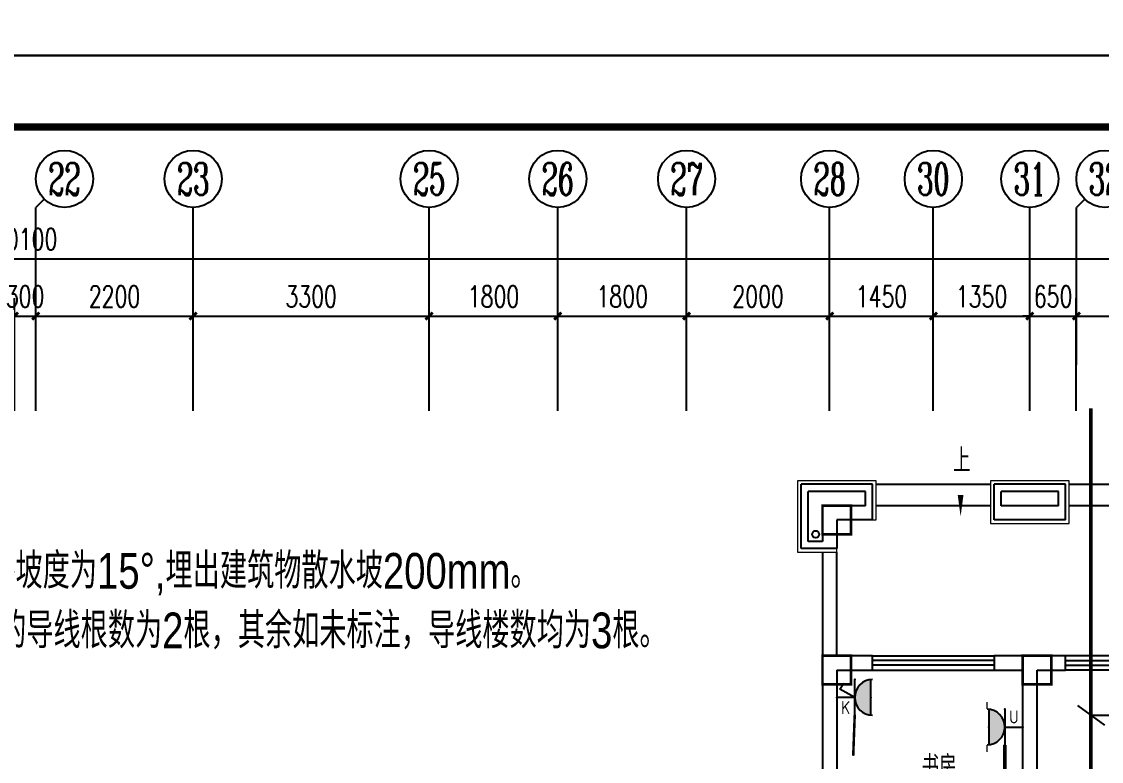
# Model space of a CAD drawing. Extents: x -993182 to -819982, y 169304 to 600104.
# Drawn here: x -954348 to -939248, y 412025 to 422378 of the extents above; entities that cross this region are included whole.
import ezdxf
from ezdxf.enums import TextEntityAlignment as Align

# ---------------------------------------------------------------- set-up
doc = ezdxf.new("R2010")
doc.units = 0
doc.header["$LTSCALE"] = 1000
doc.header["$MEASUREMENT"] = 0
for name, color, linetype in [('AXIS', 3, 'Continuous'), ('AXIS_TEXT', 7, 'Continuous'), ('DIM_SYMB', 3, 'Continuous'), ('EQUIP-插座', 3, 'Continuous'), ('PUB_TEXT', 7, 'Continuous'), ('PUB_TITLE', 146, 'Continuous'), ('RAIL', 163, 'Continuous'), ('WALL', 4, 'Continuous'), ('WINDOW', 2, 'Continuous'), ('WIRE-动力控制', 5, 'TG_C'), ('WIRE-动力母线', 6, 'Continuous'), ('WIRE-插座', 5, 'Continuous'), ('面层', 215, 'Continuous')]:
    doc.layers.add(name, color=color, linetype=linetype)
doc.layers.add('投影线', color=150, linetype='Continuous', lineweight=18)
doc.styles.add('_TCH_AXIS', font='COMPLEX', dxfattribs={"bigfont": 'GBCBIG'})
doc.styles.add('_TCH_DIM', font='SIMPLEX', dxfattribs={"bigfont": 'GBCBIG'})
doc.styles.add('_TCH_DIM_T3', font='SIMPLEX', dxfattribs={"width": 0.705882, "bigfont": 'GBCBIG'})
doc.styles.add('_TCH_LABEL', font='COMPLEX', dxfattribs={"bigfont": 'GBCBIG'})
doc.styles.add('_TEL_ATTDEF', font='GBENOR', dxfattribs={"width": 0.8, "height": 3, "bigfont": 'GBCBIG'})
doc.styles.add('COMPLEX', font='COMPLEX')
doc.styles.get("Standard").update_dxf_attribs({"font": 'gbenor.shx', "bigfont": 'gbcbig.shx'})
doc.styles.add('TG_LINETYPE', font='ICED', dxfattribs={"width": 0.8, "height": 2, "bigfont": 'BZHZ'})
doc.styles.add('电-ele', font='ICED.shx', dxfattribs={"width": 0.8, "bigfont": 'BZHZ.shx'})
doc.linetypes.add('TG_C', pattern='A,2,-0.4,["C",TG_LINETYPE,S=0.1,R=0,X=-0.27,Y=-0.15],0', length=2.4)
doc.dimstyles.new('_TCH_ARCH&&100', dxfattribs={"dimtxt": 297.5, "dimasz": 100, "dimexe": 250, "dimexo": 300, "dimgap": 126.25, "dimtad": 1, "dimdec": 0, "dimzin": 0, "dimdsep": 46, "dimtxsty": '_TCH_DIM_T3', "dimblk": 'ARCHTICK', "dimcen": 0.09, "dimclrt": 7, "dimazin": 2, "dimtfac": 1, "dimtdec": 0, "dimtix": 1, "dimtmove": 2, "dimatfit": 3, "dimfxl": 0, "dimtolj": 1, "dimtzin": 0, "dimarcsym": 0})

# ---------------------------------------------------------------- blocks, each defined once
blk = doc.blocks.new('q1')
at = {"color": 3, "const_width": 35}
for points in [[(-481693, -318318), (-481693, -318718), (-481293, -318718), (-481293, -318318)], [(-481693, -320418), (-481693, -320818), (-481293, -320818), (-481293, -320418)], [(-478893, -320418), (-478893, -320818), (-478493, -320818), (-478493, -320418)]]:
    blk.add_lwpolyline(points, close=True, dxfattribs=at)
blk = doc.blocks.new('$WINLIB2D$00000001')
at = {"color": 0}
for points in [[(-0.5, 0.5), (-0.5, -0.5)], [(-0.5, 0.5), (0.5, 0.5)], [(0.5, -0.5), (0.5, 0.5)], [(0.5, 0.1667), (-0.5, 0.1667)], [(0.5, -0.1667), (-0.5, -0.1667)], [(-0.5, -0.5), (0.5, -0.5)]]:
    blk.add_lwpolyline(points, dxfattribs=at)
blk = doc.blocks.new('$TCHSYS$WIN2D')
for p, q in [((-0.5, 0.5), (0.5, 0.5)), ((-0.5, 0.5), (-0.5, -0.5)), ((0.5, 0.5), (0.5, -0.5)), ((0.5, 0.167), (-0.5, 0.167)), ((0.5, -0.167), (-0.5, -0.167)), ((-0.5, -0.5), (0.5, -0.5))]:
    blk.add_line(p, q)
blk = doc.blocks.new('_AXISO')
blk.add_circle((0, 0), 0.5)
at = {"layer": 'AXIS_TEXT', "style": 'COMPLEX', "width": 1.041667}
blk.add_attdef('A', text='', height=0.56, dxfattribs=at).set_placement((-0.25, -0.28), (0.25, -0.28), align=Align.FIT)
blk = doc.blocks.new('_ArchTick')
at = {"color": 0, "linetype": 'ByBlock', "const_width": 0.4}
blk.add_lwpolyline([(-0.5, -0.5), (0.5, 0.5)], dxfattribs=at)
blk = doc.blocks.new('*D620')
at = {"layer": 'AXIS', "color": 0, "lineweight": -2}
for p, q in [((-345509, -327388), (-345509, -325012)), ((-285409, -327388), (-285409, -325012)), ((-345509, -325262), (-285409, -325262))]:
    blk.add_line(p, q, dxfattribs=at)
at = {"layer": 'Defpoints', "color": 0}
for p in [(-285409, -325262), (-345509, -327688), (-285409, -327688)]:
    blk.add_point(p, dxfattribs=at)
at = {"layer": 'AXIS', "color": 0, "lineweight": -2, "xscale": 100, "yscale": 100, "zscale": 100, "rotation": 180}
blk.add_blockref('_ArchTick', (-345509, -325262), dxfattribs=at)
at = {"layer": 'AXIS', "color": 0, "lineweight": -2, "xscale": 100, "yscale": 100, "zscale": 100}
blk.add_blockref('_ArchTick', (-285409, -325262), dxfattribs=at)
at = {"layer": 'AXIS', "color": 7, "insert": (-315459, -324987), "char_height": 297.5, "attachment_point": 5, "style": '_TCH_DIM_T3'}
blk.add_mtext('\\A1;60100', dxfattribs=at)
blk = doc.blocks.new('*D637')
at = {"layer": 'AXIS', "color": 0, "lineweight": -2}
for p, q in [((-315609, -327388), (-315609, -325812)), ((-315309, -327388), (-315309, -325812)), ((-315609, -326062), (-315709, -326062)), ((-315609, -326062), (-315309, -326062)), ((-315309, -326062), (-315209, -326062))]:
    blk.add_line(p, q, dxfattribs=at)
at = {"layer": 'Defpoints', "color": 0}
for p in [(-315309, -326062), (-315609, -327688), (-315309, -327688)]:
    blk.add_point(p, dxfattribs=at)
at = {"layer": 'AXIS', "color": 0, "lineweight": -2, "xscale": 100, "yscale": 100, "zscale": 100}
blk.add_blockref('_ArchTick', (-315609, -326062), dxfattribs=at)
at = {"layer": 'AXIS', "color": 0, "lineweight": -2, "xscale": 100, "yscale": 100, "zscale": 100, "rotation": 180}
blk.add_blockref('_ArchTick', (-315309, -326062), dxfattribs=at)
at = {"layer": 'AXIS', "color": 7, "insert": (-315459, -325787), "char_height": 297.5, "attachment_point": 5, "style": '_TCH_DIM_T3'}
blk.add_mtext('\\A1;300', dxfattribs=at)
blk = doc.blocks.new('*D638')
at = {"layer": 'AXIS', "color": 0, "lineweight": -2}
for p, q in [((-315309, -327388), (-315309, -325812)), ((-313109, -327388), (-313109, -325812)), ((-315309, -326062), (-313109, -326062))]:
    blk.add_line(p, q, dxfattribs=at)
at = {"layer": 'Defpoints', "color": 0}
for p in [(-313109, -326062), (-315309, -327688), (-313109, -327688)]:
    blk.add_point(p, dxfattribs=at)
at = {"layer": 'AXIS', "color": 0, "lineweight": -2, "xscale": 100, "yscale": 100, "zscale": 100, "rotation": 180}
blk.add_blockref('_ArchTick', (-315309, -326062), dxfattribs=at)
at = {"layer": 'AXIS', "color": 0, "lineweight": -2, "xscale": 100, "yscale": 100, "zscale": 100}
blk.add_blockref('_ArchTick', (-313109, -326062), dxfattribs=at)
at = {"layer": 'AXIS', "color": 7, "insert": (-314209, -325787), "char_height": 297.5, "attachment_point": 5, "style": '_TCH_DIM_T3'}
blk.add_mtext('\\A1;2200', dxfattribs=at)
blk = doc.blocks.new('*D639')
at = {"layer": 'AXIS', "color": 0, "lineweight": -2}
for p, q in [((-313109, -327388), (-313109, -325812)), ((-309809, -327388), (-309809, -325812)), ((-313109, -326062), (-309809, -326062))]:
    blk.add_line(p, q, dxfattribs=at)
at = {"layer": 'Defpoints', "color": 0}
for p in [(-309809, -326062), (-313109, -327688), (-309809, -327688)]:
    blk.add_point(p, dxfattribs=at)
at = {"layer": 'AXIS', "color": 0, "lineweight": -2, "xscale": 100, "yscale": 100, "zscale": 100, "rotation": 180}
blk.add_blockref('_ArchTick', (-313109, -326062), dxfattribs=at)
at = {"layer": 'AXIS', "color": 0, "lineweight": -2, "xscale": 100, "yscale": 100, "zscale": 100}
blk.add_blockref('_ArchTick', (-309809, -326062), dxfattribs=at)
at = {"layer": 'AXIS', "color": 7, "insert": (-311459, -325787), "char_height": 297.5, "attachment_point": 5, "style": '_TCH_DIM_T3'}
blk.add_mtext('\\A1;3300', dxfattribs=at)
blk = doc.blocks.new('*D640')
at = {"layer": 'AXIS', "color": 0, "lineweight": -2}
for p, q in [((-309809, -327388), (-309809, -325812)), ((-308009, -327388), (-308009, -325812)), ((-309809, -326062), (-308009, -326062))]:
    blk.add_line(p, q, dxfattribs=at)
at = {"layer": 'Defpoints', "color": 0}
for p in [(-308009, -326062), (-309809, -327688), (-308009, -327688)]:
    blk.add_point(p, dxfattribs=at)
at = {"layer": 'AXIS', "color": 0, "lineweight": -2, "xscale": 100, "yscale": 100, "zscale": 100, "rotation": 180}
blk.add_blockref('_ArchTick', (-309809, -326062), dxfattribs=at)
at = {"layer": 'AXIS', "color": 0, "lineweight": -2, "xscale": 100, "yscale": 100, "zscale": 100}
blk.add_blockref('_ArchTick', (-308009, -326062), dxfattribs=at)
at = {"layer": 'AXIS', "color": 7, "insert": (-308909, -325787), "char_height": 297.5, "attachment_point": 5, "style": '_TCH_DIM_T3'}
blk.add_mtext('\\A1;1800', dxfattribs=at)
blk = doc.blocks.new('*D641')
at = {"layer": 'AXIS', "color": 0, "lineweight": -2}
for p, q in [((-308009, -327388), (-308009, -325812)), ((-306209, -327388), (-306209, -325812)), ((-308009, -326062), (-306209, -326062))]:
    blk.add_line(p, q, dxfattribs=at)
at = {"layer": 'Defpoints', "color": 0}
for p in [(-306209, -326062), (-308009, -327688), (-306209, -327688)]:
    blk.add_point(p, dxfattribs=at)
at = {"layer": 'AXIS', "color": 0, "lineweight": -2, "xscale": 100, "yscale": 100, "zscale": 100, "rotation": 180}
blk.add_blockref('_ArchTick', (-308009, -326062), dxfattribs=at)
at = {"layer": 'AXIS', "color": 0, "lineweight": -2, "xscale": 100, "yscale": 100, "zscale": 100}
blk.add_blockref('_ArchTick', (-306209, -326062), dxfattribs=at)
at = {"layer": 'AXIS', "color": 7, "insert": (-307109, -325787), "char_height": 297.5, "attachment_point": 5, "style": '_TCH_DIM_T3'}
blk.add_mtext('\\A1;1800', dxfattribs=at)
blk = doc.blocks.new('*D642')
at = {"layer": 'AXIS', "color": 0, "lineweight": -2}
for p, q in [((-306209, -327388), (-306209, -325812)), ((-304209, -327388), (-304209, -325812)), ((-306209, -326062), (-304209, -326062))]:
    blk.add_line(p, q, dxfattribs=at)
at = {"layer": 'Defpoints', "color": 0}
for p in [(-304209, -326062), (-306209, -327688), (-304209, -327688)]:
    blk.add_point(p, dxfattribs=at)
at = {"layer": 'AXIS', "color": 0, "lineweight": -2, "xscale": 100, "yscale": 100, "zscale": 100, "rotation": 180}
blk.add_blockref('_ArchTick', (-306209, -326062), dxfattribs=at)
at = {"layer": 'AXIS', "color": 0, "lineweight": -2, "xscale": 100, "yscale": 100, "zscale": 100}
blk.add_blockref('_ArchTick', (-304209, -326062), dxfattribs=at)
at = {"layer": 'AXIS', "color": 7, "insert": (-305209, -325787), "char_height": 297.5, "attachment_point": 5, "style": '_TCH_DIM_T3'}
blk.add_mtext('\\A1;2000', dxfattribs=at)
blk = doc.blocks.new('*D643')
at = {"layer": 'AXIS', "color": 0, "lineweight": -2}
for p, q in [((-304209, -327388), (-304209, -325812)), ((-302759, -327388), (-302759, -325812)), ((-304209, -326062), (-302759, -326062))]:
    blk.add_line(p, q, dxfattribs=at)
at = {"layer": 'Defpoints', "color": 0}
for p in [(-302759, -326062), (-304209, -327688), (-302759, -327688)]:
    blk.add_point(p, dxfattribs=at)
at = {"layer": 'AXIS', "color": 0, "lineweight": -2, "xscale": 100, "yscale": 100, "zscale": 100, "rotation": 180}
blk.add_blockref('_ArchTick', (-304209, -326062), dxfattribs=at)
at = {"layer": 'AXIS', "color": 0, "lineweight": -2, "xscale": 100, "yscale": 100, "zscale": 100}
blk.add_blockref('_ArchTick', (-302759, -326062), dxfattribs=at)
at = {"layer": 'AXIS', "color": 7, "insert": (-303484, -325787), "char_height": 297.5, "attachment_point": 5, "style": '_TCH_DIM_T3'}
blk.add_mtext('\\A1;1450', dxfattribs=at)
blk = doc.blocks.new('*D644')
at = {"layer": 'AXIS', "color": 0, "lineweight": -2}
for p, q in [((-302759, -327388), (-302759, -325812)), ((-301409, -327388), (-301409, -325812)), ((-302759, -326062), (-301409, -326062))]:
    blk.add_line(p, q, dxfattribs=at)
at = {"layer": 'Defpoints', "color": 0}
for p in [(-301409, -326062), (-302759, -327688), (-301409, -327688)]:
    blk.add_point(p, dxfattribs=at)
at = {"layer": 'AXIS', "color": 0, "lineweight": -2, "xscale": 100, "yscale": 100, "zscale": 100, "rotation": 180}
blk.add_blockref('_ArchTick', (-302759, -326062), dxfattribs=at)
at = {"layer": 'AXIS', "color": 0, "lineweight": -2, "xscale": 100, "yscale": 100, "zscale": 100}
blk.add_blockref('_ArchTick', (-301409, -326062), dxfattribs=at)
at = {"layer": 'AXIS', "color": 7, "insert": (-302084, -325787), "char_height": 297.5, "attachment_point": 5, "style": '_TCH_DIM_T3'}
blk.add_mtext('\\A1;1350', dxfattribs=at)
blk = doc.blocks.new('*D645')
at = {"layer": 'AXIS', "color": 0, "lineweight": -2}
for p, q in [((-301409, -327388), (-301409, -325812)), ((-300759, -327388), (-300759, -325812)), ((-301409, -326062), (-301509, -326062)), ((-301409, -326062), (-300759, -326062)), ((-300759, -326062), (-300659, -326062))]:
    blk.add_line(p, q, dxfattribs=at)
at = {"layer": 'Defpoints', "color": 0}
for p in [(-300759, -326062), (-301409, -327688), (-300759, -327688)]:
    blk.add_point(p, dxfattribs=at)
at = {"layer": 'AXIS', "color": 0, "lineweight": -2, "xscale": 100, "yscale": 100, "zscale": 100}
blk.add_blockref('_ArchTick', (-301409, -326062), dxfattribs=at)
at = {"layer": 'AXIS', "color": 0, "lineweight": -2, "xscale": 100, "yscale": 100, "zscale": 100, "rotation": 180}
blk.add_blockref('_ArchTick', (-300759, -326062), dxfattribs=at)
at = {"layer": 'AXIS', "color": 7, "insert": (-301084, -325787), "char_height": 297.5, "attachment_point": 5, "style": '_TCH_DIM_T3'}
blk.add_mtext('\\A1;650', dxfattribs=at)
blk = doc.blocks.new('*D646')
at = {"layer": 'AXIS', "color": 0, "lineweight": -2}
for p, q in [((-300759, -327388), (-300759, -325812)), ((-298059, -327388), (-298059, -325812)), ((-300759, -326062), (-298059, -326062))]:
    blk.add_line(p, q, dxfattribs=at)
at = {"layer": 'Defpoints', "color": 0}
for p in [(-298059, -326062), (-300759, -327688), (-298059, -327688)]:
    blk.add_point(p, dxfattribs=at)
at = {"layer": 'AXIS', "color": 0, "lineweight": -2, "xscale": 100, "yscale": 100, "zscale": 100, "rotation": 180}
blk.add_blockref('_ArchTick', (-300759, -326062), dxfattribs=at)
at = {"layer": 'AXIS', "color": 0, "lineweight": -2, "xscale": 100, "yscale": 100, "zscale": 100}
blk.add_blockref('_ArchTick', (-298059, -326062), dxfattribs=at)
at = {"layer": 'AXIS', "color": 7, "insert": (-299409, -325787), "char_height": 297.5, "attachment_point": 5, "style": '_TCH_DIM_T3'}
blk.add_mtext('\\A1;2700', dxfattribs=at)
blk = doc.blocks.new('$equip$00003134')
h = blk.add_hatch(color=256)
h.dxf.hatch_style = 1
h.paths.add_polyline_path([(-0.498, 0.95, 0.904534), (0.497, 0.95)])
for p, q in [((0.497, 0.95), (-0.498, 0.95)), ((0.5, 0.5), (-0.5, 0.5)), ((0, 0.5), (0, 0))]:
    blk.add_line(p, q)
at = {"const_width": 0.04}
for points in [[(-0.5, 1), (-0.7, 1)], [(0.5, 1), (0.7, 1)]]:
    blk.add_lwpolyline(points, dxfattribs=at)
blk.add_arc((0, 1), 0.5, 180, 0)
for p in [(0, 0.95), (-0.5, 0.5), (0.5, 0.5), (0, 0)]:
    blk.add_point(p)
at = {"color": 7, "style": '_TCH_LABEL'}
blk.add_attdef('$TEXT$', text='', height=0.36, dxfattribs=at).set_placement((0.284, 0.247), align=Align.MIDDLE_CENTER)
at = {"color": 7, "style": '_TCH_LABEL', "flags": 1}
blk.add_attdef('A', text='', height=0.000025, dxfattribs=at).set_placement((0, 0), align=Align.MIDDLE_CENTER)
blk = doc.blocks.new('$equip$00003156')
h = blk.add_hatch(color=256)
h.dxf.hatch_style = 1
h.paths.add_polyline_path([(-0.498, 0.95, 0.904534), (0.497, 0.95)])
for p, q in [((0.497, 0.95), (-0.498, 0.95)), ((0.5, 0.5), (-0.5, 0.5)), ((0, 0.5), (-0.23, 0.084)), ((0, 0.5), (0, 0)), ((-0.23, 0.084), (-0.397, 0.193))]:
    blk.add_line(p, q)
blk.add_arc((0, 1), 0.5, 180, 0)
for p in [(0, 0.95), (-0.5, 0.5), (0.5, 0.5), (0, 0)]:
    blk.add_point(p)
at = {"color": 7, "style": '_TCH_LABEL'}
blk.add_attdef('$TEXT$', text='', height=0.36, dxfattribs=at).set_placement((0.284, 0.247), align=Align.MIDDLE_CENTER)
at = {"color": 7, "style": '_TCH_LABEL', "flags": 1}
blk.add_attdef('A', text='', height=0.000025, dxfattribs=at).set_placement((0, 0), align=Align.MIDDLE_CENTER)
blk = doc.blocks.new('5#、7#楼参照')
at = {"color": 6}
blk.add_circle((-304403.8, -329115.6), 50, dxfattribs=at)
at = {"layer": 'AXIS'}
for p, q in [((-315191.6, -324425.2), (-315308.8, -324542.4)), ((-300641.6, -324425.2), (-300758.8, -324542.4)), ((-315308.8, -326742.7), (-315308.8, -324542.4)), ((-313108.8, -326742.7), (-313108.8, -324542.4)), ((-309808.8, -326742.7), (-309808.8, -324542.4)), ((-308008.8, -326742.7), (-308008.8, -324542.4)), ((-306208.8, -326742.7), (-306208.8, -324542.4)), ((-304208.8, -326742.7), (-304208.8, -324542.4)), ((-302758.8, -326742.7), (-302758.8, -324542.4)), ((-301408.8, -326742.7), (-301408.8, -324542.4)), ((-300758.8, -326742.7), (-300758.8, -324542.4))]:
    blk.add_line(p, q, dxfattribs=at)
at = {"layer": 'DIM_SYMB'}
blk.add_lwpolyline([(-302377.3, -328355.3, 0, 0, 0), (-302377.3, -328865.6, 0, 80, 0), (-302377.3, -328565.6, 0, 0, 0)], format="xyseb", dxfattribs=at)
at = {"layer": 'PUB_TITLE'}
blk.add_lwpolyline([(-354342.7, -381815.5), (-270242.7, -381815.5), (-270242.7, -322415.5), (-354342.7, -322415.5)], close=True, dxfattribs=at)
at = {"layer": 'PUB_TITLE', "const_width": 100}
blk.add_lwpolyline([(-351842.7, -380815.5), (-271242.7, -380815.5), (-271242.7, -323415.5), (-351842.7, -323415.5)], close=True, dxfattribs=at)
at = {"layer": 'RAIL'}
for p, q in [((-303558.8, -328415.6), (-301958.8, -328415.6)), ((-300858.8, -328415.6), (-297258.8, -328415.6)), ((-301958.8, -328715.6), (-303558.8, -328715.6)), ((-297258.8, -328715.6), (-300858.8, -328715.6))]:
    blk.add_line(p, q, dxfattribs=at)
for points in [[(-304308.8, -329365.6), (-304308.8, -330815.6)], [(-304108.8, -330815.6), (-304108.8, -329365.6)]]:
    blk.add_lwpolyline(points, dxfattribs=at)
at = {"layer": 'WALL'}
for p, q in [((-304608.8, -329315.6), (-304608.8, -328415.6)), ((-303608.8, -328415.6), (-304608.8, -328415.6)), ((-303608.8, -328915.6), (-303608.8, -328415.6)), ((-300908.8, -328415.6), (-301908.8, -328415.6)), ((-301908.8, -328915.6), (-301908.8, -328415.6)), ((-300908.8, -328915.6), (-300908.8, -328415.6)), ((-304508.8, -329215.6), (-304508.8, -328515.6)), ((-303708.8, -328515.6), (-304508.8, -328515.6)), ((-303708.8, -328715.6), (-303708.8, -328515.6)), ((-301008.8, -328515.6), (-301808.8, -328515.6)), ((-301808.8, -328715.6), (-301808.8, -328515.6)), ((-301008.8, -328715.6), (-301008.8, -328515.6)), ((-303708.8, -328715.6), (-304308.8, -328715.6)), ((-304308.8, -328715.6), (-304308.8, -329215.6)), ((-301008.8, -328715.6), (-301808.8, -328715.6)), ((-303608.8, -328915.6), (-304108.8, -328915.6)), ((-304108.8, -328915.6), (-304108.8, -329315.6)), ((-300908.8, -328915.6), (-301908.8, -328915.6)), ((-304108.8, -329315.6), (-304608.8, -329315.6)), ((-304308.8, -329215.6), (-304508.8, -329215.6)), ((-304308.8, -330815.6), (-304308.8, -332515.6)), ((-303608.8, -330815.6), (-304308.8, -330815.6)), ((-303608.8, -331015.6), (-303608.8, -330815.6)), ((-301408.8, -330815.6), (-301908.8, -330815.6)), ((-301908.8, -330815.6), (-301908.8, -331015.6)), ((-300908.8, -330815.6), (-301408.8, -330815.6)), ((-300908.8, -331015.6), (-300908.8, -330815.6)), ((-304108.8, -331015.6), (-304108.8, -332815.6)), ((-304108.8, -331015.6), (-303608.8, -331015.6)), ((-301908.8, -331015.6), (-301508.8, -331015.6)), ((-301508.8, -334415.6), (-301508.8, -331015.6)), ((-301308.8, -334415.6), (-301308.8, -331015.6)), ((-301308.8, -331015.6), (-300908.8, -331015.6))]:
    blk.add_line(p, q, dxfattribs=at)
at = {"layer": '投影线', "linetype": 'Continuous', "elevation": 76500}
blk.add_lwpolyline([(-303608.8, -328915.6), (-303558.8, -328915.6), (-303558.8, -328365.6), (-304657, -328365.6), (-304657, -329365.6), (-304108.8, -329365.6), (-304108.8, -329315.6)], dxfattribs=at)
blk.add_lwpolyline([(-300858.8, -328365.6), (-301958.8, -328365.6), (-301958.8, -328965.6), (-300858.8, -328965.6)], close=True, dxfattribs=at)
at = {"layer": 'AXIS'}
ref = blk.add_blockref('_AXISO', (-314908.8, -324142.4), dxfattribs=dict(at, xscale=800, yscale=800, zscale=800))
ref.add_attrib('A', '22', dxfattribs={"layer": 'AXIS_TEXT', "height": 452.55, "style": '_TCH_AXIS', "width": 0.617647}).set_placement((-315135.1, -324368.7), (-314682.5, -324368.7), align=Align.FIT)
ref = blk.add_blockref('_AXISO', (-313108.8, -324142.4), dxfattribs=dict(at, xscale=800, yscale=800, zscale=800))
ref.add_attrib('A', '23', dxfattribs={"layer": 'AXIS_TEXT', "height": 452.55, "style": '_TCH_AXIS', "width": 0.617647}).set_placement((-313335.1, -324368.7), (-312882.5, -324368.7), align=Align.FIT)
ref = blk.add_blockref('_AXISO', (-309808.8, -324142.4), dxfattribs=dict(at, xscale=800, yscale=800, zscale=800))
ref.add_attrib('A', '25', dxfattribs={"layer": 'AXIS_TEXT', "height": 452.55, "style": '_TCH_AXIS', "width": 0.617647}).set_placement((-310035.1, -324368.7), (-309582.5, -324368.7), align=Align.FIT)
ref = blk.add_blockref('_AXISO', (-308008.8, -324142.4), dxfattribs=dict(at, xscale=800, yscale=800, zscale=800))
ref.add_attrib('A', '26', dxfattribs={"layer": 'AXIS_TEXT', "height": 452.55, "style": '_TCH_AXIS', "width": 0.617647}).set_placement((-308235.1, -324368.7), (-307782.5, -324368.7), align=Align.FIT)
ref = blk.add_blockref('_AXISO', (-306208.8, -324142.4), dxfattribs=dict(at, xscale=800, yscale=800, zscale=800))
ref.add_attrib('A', '27', dxfattribs={"layer": 'AXIS_TEXT', "height": 452.55, "style": '_TCH_AXIS', "width": 0.617647}).set_placement((-306435.1, -324368.7), (-305982.5, -324368.7), align=Align.FIT)
ref = blk.add_blockref('_AXISO', (-304208.8, -324142.4), dxfattribs=dict(at, xscale=800, yscale=800, zscale=800))
ref.add_attrib('A', '28', dxfattribs={"layer": 'AXIS_TEXT', "height": 452.55, "style": '_TCH_AXIS', "width": 0.617647}).set_placement((-304435.1, -324368.7), (-303982.5, -324368.7), align=Align.FIT)
ref = blk.add_blockref('_AXISO', (-302758.8, -324142.4), dxfattribs=dict(at, xscale=800, yscale=800, zscale=800))
ref.add_attrib('A', '30', dxfattribs={"layer": 'AXIS_TEXT', "height": 452.55, "style": '_TCH_AXIS', "width": 0.636364}).set_placement((-302985.1, -324368.7), (-302532.5, -324368.7), align=Align.FIT)
ref = blk.add_blockref('_AXISO', (-301408.8, -324142.4), dxfattribs=dict(at, xscale=800, yscale=800, zscale=800))
ref.add_attrib('A', '31', dxfattribs={"layer": 'AXIS_TEXT', "height": 452.55, "style": '_TCH_AXIS', "width": 0.75}).set_placement((-301635.1, -324368.7), (-301182.5, -324368.7), align=Align.FIT)
ref = blk.add_blockref('_AXISO', (-300358.8, -324142.4), dxfattribs=dict(at, xscale=800, yscale=800, zscale=800))
ref.add_attrib('A', '32', dxfattribs={"layer": 'AXIS_TEXT', "height": 452.55, "style": '_TCH_AXIS', "width": 0.636364}).set_placement((-300585.1, -324368.7), (-300132.5, -324368.7), align=Align.FIT)
at = {"layer": 'WINDOW', "yscale": 200, "rotation": 180}
for name, p, xscale, zscale in [('$WINLIB2D$00000001', (-302758.8, -330915.6), -1700, -1700), ('$TCHSYS$WIN2D', (-300433.8, -330915.6), 950, 950)]:
    blk.add_blockref(name, p, dxfattribs=dict(at, xscale=xscale, zscale=zscale))
at = {"layer": '面层'}
blk.add_blockref('q1', (177384, -10397.2), dxfattribs=at)
at = {"layer": 'DIM_SYMB', "color": 7, "style": '_TCH_DIM'}
blk.add_text('上', height=337.6, dxfattribs=at).set_placement((-302481.6, -328250.3))
at = {"layer": 'AXIS'}
for p1, p2, distance, picture, middle in [((-345508.8, -327688), (-285408.8, -327688), 2425.6, '*D620', (-315458.8, -324987.4)), ((-315608.8, -327688), (-315308.8, -327688), 1625.6, '*D637', (-315458.8, -325787.4)), ((-315308.8, -327688), (-313108.8, -327688), 1625.6, '*D638', (-314208.8, -325787.4)), ((-313108.8, -327688), (-309808.8, -327688), 1625.6, '*D639', (-311458.8, -325787.4)), ((-309808.8, -327688), (-308008.8, -327688), 1625.6, '*D640', (-308908.8, -325787.4)), ((-308008.8, -327688), (-306208.8, -327688), 1625.6, '*D641', (-307108.8, -325787.4)), ((-306208.8, -327688), (-304208.8, -327688), 1625.6, '*D642', (-305208.8, -325787.4)), ((-304208.8, -327688), (-302758.8, -327688), 1625.6, '*D643', (-303483.8, -325787.4)), ((-302758.8, -327688), (-301408.8, -327688), 1625.6, '*D644', (-302083.8, -325787.4)), ((-301408.8, -327688), (-300758.8, -327688), 1625.6, '*D645', (-301083.8, -325787.4)), ((-300758.8, -327688), (-298058.8, -327688), 1625.6, '*D646', (-299408.8, -325787.4))]:
    dim = blk.add_aligned_dim(p1=p1, p2=p2, distance=distance, dimstyle='_TCH_ARCH&&100', dxfattribs=at)
    dim.commit()
    dim.dimension.update_dxf_attribs({"geometry": picture, "text_midpoint": middle})

msp = doc.modelspace()

# ---------------------------------------------------------------- linework, layer by layer
for p, q in [((-939584, 412806), (-939207, 412530)), ((-930316, 412668), (-939396, 412668))]:
    msp.add_line(p, q)
at = {"layer": 'PUB_TITLE'}
msp.add_lwpolyline([(-909082, 421904), (-909082, 481304), (-993182, 481304), (-993182, 421904)], close=True, dxfattribs=at)
at = {"layer": 'WIRE-动力控制', "linetype": 'TG_C', "const_width": 50}
msp.add_lwpolyline([(-940598, 410909), (-940598, 412255)], dxfattribs=at)
at = {"layer": 'WIRE-动力母线', "linetype": 'Continuous', "const_width": 50}
msp.add_lwpolyline([(-939396, 404010), (-939396, 416966)], dxfattribs=at)
at = {"layer": 'WIRE-插座', "linetype": 'Continuous', "const_width": 35, "elevation": 0}
msp.add_lwpolyline([(-942719, 412103), (-942698, 412670)], dxfattribs=at)

# ---------------------------------------------------------------- block references
at = {"layer": 'EQUIP-插座'}
ref = msp.add_blockref('$equip$00003156', (-942948, 412920), dxfattribs=dict(at, xscale=500, yscale=500, zscale=500, rotation=270))
ref.add_attrib('$TEXT$', 'K', dxfattribs={"layer": '0', "color": 7, "height": 180, "style": '_TEL_ATTDEF'}).set_placement((-942825, 412778), align=Align.MIDDLE_CENTER)
ref = msp.add_blockref('$equip$00003134', (-940348, 412506), dxfattribs=dict(at, xscale=500, yscale=500, zscale=500, rotation=90))
ref.add_attrib('$TEXT$', 'U', dxfattribs={"layer": '0', "color": 7, "height": 180, "style": '_TEL_ATTDEF'}).set_placement((-940472, 412647), align=Align.MIDDLE_CENTER)
at = {"layer": '面层'}
msp.add_blockref('5#、7#楼参照', (-638840, 744319), dxfattribs=at)

# ---------------------------------------------------------------- texts
at = {"insert": (-960110, 415775), "char_height": 500, "attachment_point": 1, "style": '电-ele'}
msp.add_mtext_dynamic_auto_height_columns('{\\fSimHei|b0|i0|c134|p49;\\W2.225; \\W0.8;附注:}\\P{\\W3.175; }1.{\\W1.41741; }进线室外埋深0.8m,向外坡度为15°,埋出建筑物散水坡200mm。\\P{\\W3.175; }2.{\\W1.24732; }图中照明线路至单联开关的导线根数为2根，其余如未标注，导线楼数均为3根。', width=15881.24, gutter_width=1400, height=3330, count=1, dxfattribs=at)
at = {"layer": 'PUB_TEXT'}
msp.add_text('书房', height=337.6, dxfattribs=at).set_placement((-941762, 411772, 0))

doc.saveas('drawing.dxf')
